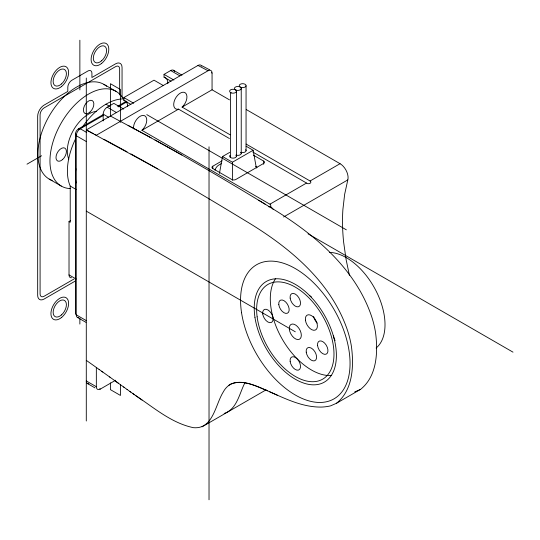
<?xml version="1.0" encoding="UTF-8"?>
<svg xmlns="http://www.w3.org/2000/svg" width="540" height="540" viewBox="0 0 540 540"><rect width="100%" height="100%" fill="white"/><g stroke="black" fill="none" stroke-linecap="round" stroke-linejoin="round"><path stroke-width="0.81" d="M219.443 173.468L222.527 156.526L229.675 152.401M246.24 109.532L340.058 163.694A11.367 6.561 60 0 1 347.807 179.908L344.655 194.299L342.9 209.446A195.946 113.13 60 0 0 343.615 242.021L346.079 259.443L349.421 275.332M245.12 382.408C239.321 393.154 237.276 409.158 224.154 413.478M154.973 139.975C193.685 161.278 231.707 183.803 269.426 206.8C312.687 232.733 355.165 267.32 371.702 316.764A75.222 43.43 60 0 1 375.53 332.525C378.088 351.925 377.17 376.164 360.572 389.36L336.467 403.279L330.622 405.844A115.749 66.832 60 0 1 321.158 407.079C301.907 407.275 284.324 398.176 267.125 390.643C253.969 384.683 232.247 374.814 223.229 392.047C215.278 404.696 213.131 429.543 193.381 427.673C171.544 423.097 154.103 407.795 135.945 395.766M336.467 403.279C353.065 390.083 353.983 365.843 351.425 346.444A75.222 43.43 60 0 0 347.598 330.683C331.054 281.239 288.576 246.652 245.322 220.718C207.596 197.728 169.574 175.196 130.862 153.893M103.167 120.906L103.167 114.156A5.684 3.281 -60 0 1 107.19 107.197L113.819 103.37L123.66 109.053M127.676 106.306A12.501 7.216 -60 0 0 123.863 100.352L123.863 97.571L154.001 80.17L163.141 85.448M167.852 83.7A12.501 7.216 -60 0 0 164.045 77.153L164.045 74.372L170.674 70.544A5.684 3.281 -60 0 1 174.515 71.597M76.41 314.732A4.259 2.464 -60 0 1 75.445 312.734L75.445 134.109A4.259 2.464 -60 0 1 78.455 128.885L103.133 114.642M117.646 106.258L126.353 101.237M78.799 317.669A5.684 3.281 -60 0 1 76.248 314.82L76.248 135.729A5.684 3.281 -60 0 1 80.264 128.77L103.619 115.29M118.219 106.859L126.974 101.803M27 164.167L41.587 155.743M201.697 66.143A5.684 3.281 -60 0 0 197.998 65.448L86.292 129.938L88.681 131.193M252.72 151.976L306.538 183.047L269.912 204.194L141.912 130.295L178.538 109.147L229.446 138.544M230.094 134.811L182.095 107.096L212.058 89.795L229.513 99.873M71.564 277.763A5.684 3.281 -60 0 1 69.019 274.914L69.019 221.555L70.457 220.725M212.787 168.608L212.787 166.219L222.082 160.853M221.657 163.418L218.741 165.105A5.684 3.281 -60 0 0 215.001 170.195M222.527 156.526L232.409 162.23L253.138 150.262L256.372 168.014M74.027 278.991L44.105 296.264A5.684 3.281 -60 0 1 40.088 293.942L40.088 114.851A5.684 3.281 -60 0 1 44.105 107.892L115.628 66.602A5.684 3.281 -60 0 1 119.644 68.918L119.644 94.986M75.398 280.982L44.105 299.045A9.092 5.252 -60 0 1 37.672 295.333L37.672 116.242A9.092 5.252 -60 0 1 44.105 105.111L67.811 91.422L67.811 87.244A5.684 3.281 -60 0 1 71.827 80.285L87.898 71.01A5.684 3.281 -60 0 1 91.922 73.325L91.922 77.504L115.628 63.815A9.092 5.252 -60 0 1 122.053 67.527L122.053 97.112M246.091 144.045L310.088 180.995L340.058 163.694M283.581 216.986L347.807 179.908M99.731 388.692L100.359 389.057L115.634 380.234M202.028 426.836L266.078 389.86M360.572 389.36L354.726 391.925M267.482 390.805C256.264 386.39 243.547 379.154 231.302 383.805A42.282 24.408 60 0 0 228.569 385.499M277.641 395.354L269.514 391.709M197.998 65.448L208.042 70.747L96.343 135.236L94.574 134.305M110.403 116.019L146.421 135.29L181.838 155M202.014 65.792L209.682 69.835M86.913 130.268L157.727 168.919M89.863 131.814L93.393 133.677M211.444 72.745L212.058 73.076L212.058 89.795M128.115 125.402L151.133 137.869M104.011 139.32L127.028 151.787M306.572 183.067C308.387 184.896 312.748 182.716 310.115 181.008M173.516 70.261L181.953 75.134M170.674 70.544L179.813 75.823M164.045 74.372L173.887 80.055M164.045 77.153L171.072 81.216M246.085 146.185L253.138 150.262M253.442 155.183L263.662 161.089L263.662 164.268M255.65 166.462L257.033 167.265M103.916 84.375L115.972 91.334M123.863 97.571L133.704 103.255M123.863 100.352L130.896 104.416M146.792 114.629L346.343 229.838M105.982 104.18L109.633 106.292M107.19 107.197L116.33 112.475M103.167 114.156L108.797 117.403M308.023 233.813L513 352.154M80.264 128.77L86.711 132.489M78.455 128.885L79.799 129.661M75.445 134.109L76.781 134.879M76.248 135.729L86.42 141.602M75.708 138.591A54.553 31.495 -60 0 0 70.22 186.064L76.066 189.439M49.228 179.105L61.277 186.064M86.292 211.126L295.306 331.796M69.019 221.555L70.22 222.257L70.22 186.064M69.019 274.914L76.127 279.018M76.248 314.82L86.42 320.699M77.423 317.425L85.961 322.353M100.359 389.057A5.684 3.281 -60 0 1 96.343 386.735L86.292 380.936A5.684 3.281 -60 0 0 88.837 383.785M87.473 383.535L95.006 387.889M258.64 200.219L261.738 202.095M262.514 202.568L265.626 204.464M86.292 360.356L99.468 369.677M142.061 400.079L132.941 393.633M129.971 391.514L134.521 394.754M99.029 369.367L102.823 372.074M127.028 389.414L130.828 392.128M123.586 386.957L127.183 389.529M101.736 371.297L109.958 377.183M124.112 387.335L109.607 376.933M115.547 381.193L118.375 383.225M246.058 85.793L246.058 150.755M241.232 88.58L241.232 153.536M236.412 91.361L236.412 156.317M232.409 162.23L232.409 180.279M230.6 92.617L230.6 157.572M209.027 146.806L209.027 499.777M120.447 122.371L120.447 89.498L110.403 83.7L110.403 116.573M120.447 384.48L120.447 395.442L110.403 389.637L110.403 382.901M96.343 367.45L96.343 386.735M86.292 78.03L86.292 421.004M79.866 40.223L79.866 89.917M79.866 318.175L79.866 324.068M329.515 252.41A54.695 31.577 60 0 1 376.792 292.383A54.695 31.577 60 0 1 376.11 348.023M68.809 159.206A30.145 17.402 -60 0 1 73.555 129.998A30.145 17.402 -60 0 1 96.471 111.287M52.198 180.482A54.695 31.577 -60 0 1 49.228 115.952A54.695 31.577 -60 0 1 106.596 86.258M70.166 188.602A54.695 31.577 -60 0 1 61.56 122.431A54.695 31.577 -60 0 1 122.978 98.354M82.283 127.264A54.553 31.495 -60 0 1 124.092 98.942M76.019 182.966A54.553 31.495 -60 0 1 75.877 168.743M245.66 149.681A3.409 1.971 0 0 1 244.978 152.05A3.409 1.971 0 0 1 240.827 152.273M240.84 152.462A3.409 1.971 0 0 1 240.158 154.838A3.409 1.971 0 0 1 236.007 155.054M236.014 155.243A3.409 1.971 0 0 1 233.199 158.146A3.409 1.971 0 0 1 229.851 155.439M208.042 70.747A5.684 3.281 -60 0 1 212.058 73.076M178.538 109.147A9.376 5.413 -60 0 1 174.899 99.468A9.376 5.413 -60 0 1 185.733 93.211A9.376 5.413 -60 0 1 182.095 107.096M133.576 128.864A9.376 5.413 -60 0 1 138.888 117.153A9.376 5.413 -60 0 1 146.59 118.469A9.376 5.413 -60 0 1 141.912 130.295M270.034 204.093A2.788 1.985 -15.9 0 1 270.459 206.361A11.367 6.561 60 0 1 273.328 209.581M270.452 206.361A2.45 1.728 15.4 0 1 270.101 206.644M270.263 206.739A2.707 1.08 12 0 1 268.603 206.753M331.722 375.482A58.104 33.548 60 0 1 282.332 339.289A58.104 33.548 60 0 1 275.684 278.424M335.111 340.484A7.385 4.266 60 0 1 333.599 335.887M311.378 296.885A7.385 4.266 60 0 1 309.947 295.819M317.196 323.069A8.525 4.921 60 0 1 313.625 316.447M212.787 166.219A2.842 1.64 0 0 0 212.787 168.541L231.768 179.496A2.842 1.64 0 0 0 235.791 179.496L263.662 163.404A2.842 1.64 0 0 0 263.662 161.089M241.549 312.728A77.423 44.699 60 0 0 331.162 400.268A77.423 44.699 60 0 0 313.214 282.393A77.423 44.699 60 0 0 241.549 312.728M289.359 329.461A8.525 4.921 60 0 0 299.106 339.39A8.525 4.921 60 0 0 297.459 326.538A8.525 4.921 60 0 0 289.359 329.461M290.149 298.107A7.385 4.266 60 0 0 298.6 306.713A7.385 4.266 60 0 0 297.175 295.576A7.385 4.266 60 0 0 290.149 298.107M290.149 361.436A7.385 4.266 60 0 0 298.6 370.049A7.385 4.266 60 0 0 297.175 358.904A7.385 4.266 60 0 0 290.149 361.436M257.121 316.791A54.695 31.577 60 0 0 319.687 380.538A54.695 31.577 60 0 0 309.123 298.06A54.695 31.577 60 0 0 257.121 316.791M317.574 345.6A7.385 4.266 60 0 0 326.025 354.213A7.385 4.266 60 0 0 324.601 343.076A7.385 4.266 60 0 0 317.574 345.6M262.724 313.936A7.385 4.266 60 0 0 271.175 322.549A7.385 4.266 60 0 0 269.75 311.404A7.385 4.266 60 0 0 262.724 313.936M89.978 112.084A7.385 4.266 -60 0 0 92.32 100.636A7.385 4.266 -60 0 0 83.579 108.385A7.385 4.266 -60 0 0 89.978 112.084M62.552 159.577A7.385 4.266 -60 0 0 64.895 148.136A7.385 4.266 -60 0 0 56.153 155.885A7.385 4.266 -60 0 0 62.552 159.577M240.901 87.345A3.409 1.971 0 0 0 246.065 85.691A3.409 1.971 0 0 0 241.002 83.93A3.409 1.971 0 0 0 240.901 87.345M236.075 90.126A3.409 1.971 0 0 0 241.245 88.472A3.409 1.971 0 0 0 236.183 86.717A3.409 1.971 0 0 0 236.075 90.126M231.255 92.907A3.409 1.971 0 0 0 236.419 91.26A3.409 1.971 0 0 0 231.363 89.498A3.409 1.971 0 0 0 231.255 92.907M61.742 317.324A12.501 7.216 -60 0 0 66.258 297.83A12.501 7.216 -60 0 0 51.327 310.379A12.501 7.216 -60 0 0 61.742 317.324M101.675 63.369A12.501 7.216 -60 0 0 106.603 43.787A12.501 7.216 -60 0 0 91.584 55.897A12.501 7.216 -60 0 0 101.675 63.369M61.492 86.569A12.501 7.216 -60 0 0 66.427 66.987A12.501 7.216 -60 0 0 51.408 79.097A12.501 7.216 -60 0 0 61.492 86.569M101.669 60.757A9.376 5.413 -60 0 0 104.645 46.231A9.376 5.413 -60 0 0 93.548 56.066A9.376 5.413 -60 0 0 101.669 60.757M61.492 83.957A9.376 5.413 -60 0 0 64.463 69.431A9.376 5.413 -60 0 0 53.372 79.265A9.376 5.413 -60 0 0 61.492 83.957M61.492 314.915A9.376 5.413 -60 0 0 64.463 300.389A9.376 5.413 -60 0 0 53.372 310.23A9.376 5.413 -60 0 0 61.492 314.915M254.968 317.486A58.104 33.548 60 0 0 322.211 383.184A58.104 33.548 60 0 0 308.745 294.725A58.104 33.548 60 0 0 254.968 317.486M278.802 304.661A7.385 4.266 60 0 0 287.246 313.268A7.385 4.266 60 0 0 285.822 302.13A7.385 4.266 60 0 0 278.802 304.661M306.221 352.154A7.385 4.266 60 0 0 314.672 360.767A7.385 4.266 60 0 0 313.247 349.63A7.385 4.266 60 0 0 306.221 352.154M305.431 320.18A8.525 4.921 60 0 0 315.178 330.115A8.525 4.921 60 0 0 313.531 317.264A8.525 4.921 60 0 0 305.431 320.18"/></g></svg>
